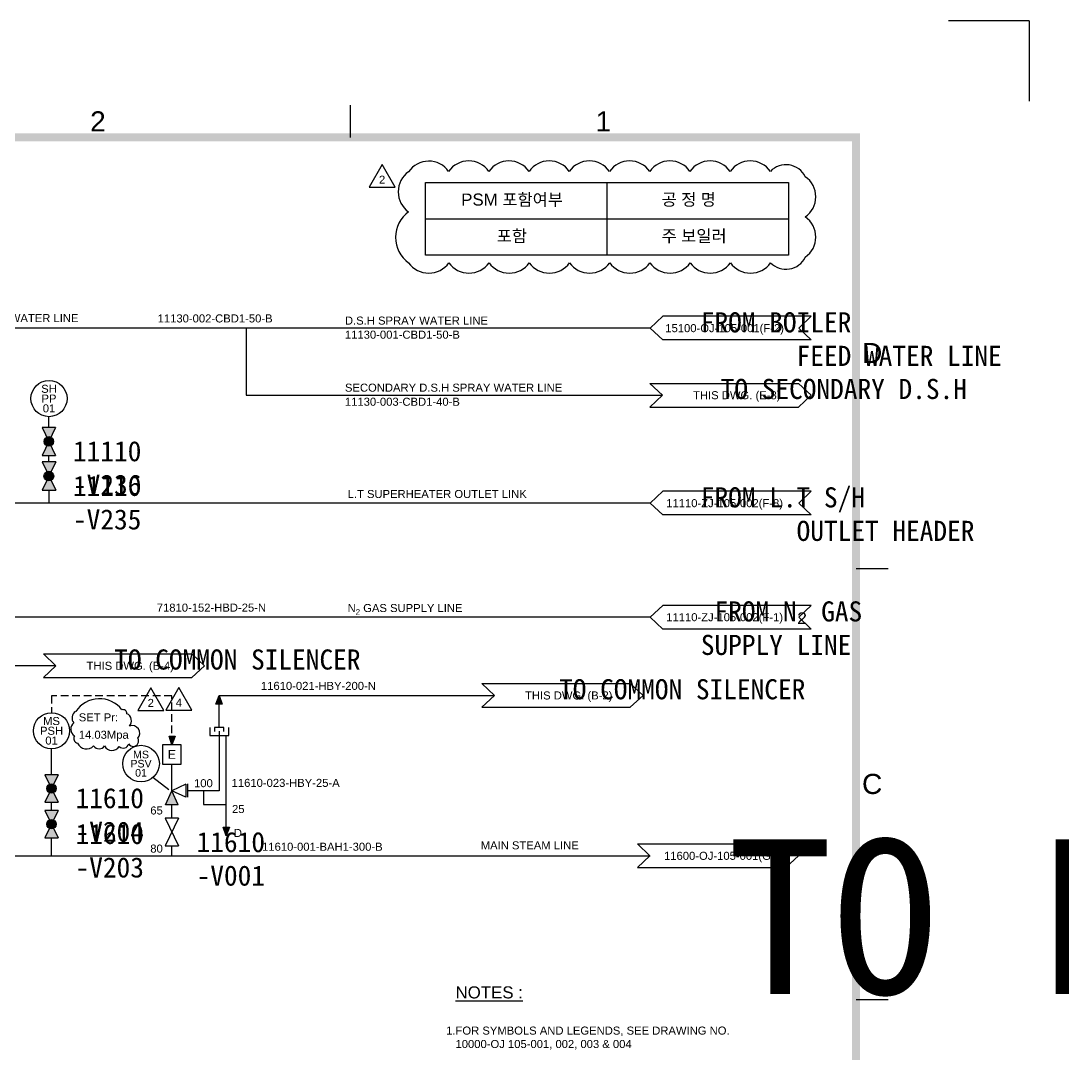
# Model space of a CAD drawing. Header units: millimetres. Extents: x 0 to 643, y 0 to 297.
# Drawn here: x 294.7 to 424.2, y 168.5 to 297 of the extents above; entities that cross this region are included whole.
import ezdxf
from ezdxf.enums import TextEntityAlignment as Align

# ---------------------------------------------------------------- set-up
doc = ezdxf.new("R2018")
doc.units = ezdxf.units.MM
doc.linetypes.add('HIDDEN2', pattern=[4.7625, 3.175, -1.5875])
for name, color, linetype in [('0_Title Block', 7, 'Continuous'), ('1_Valve', 7, 'Continuous'), ('2_Opc', 7, 'Continuous'), ('3_I&C', 7, 'Continuous'), ('6_PIPE(기타)', 7, 'Continuous'), ('6_PIPE(물)', 5, 'Continuous'), ('6_PIPE(연료)', 2, 'Continuous'), ('6_PIPE(증기)', 1, 'Continuous'), ('7_REVISION', 7, 'Continuous')]:
    doc.layers.add(name, color=color, linetype=linetype)
doc.styles.get("Standard").update_dxf_attribs({"font": 'arial.ttf'})

# ---------------------------------------------------------------- blocks, each defined once
blk = doc.blocks.new('*U11')
at = {"color": 0}
for tag, p in [('TAG01', (5, 1.5)), ('DESCRIPTION01', (5, -2.07))]:
    blk.add_attdef(tag, text='', height=1, dxfattribs=at).set_placement(p, align=Align.MIDDLE_CENTER)
blk = doc.blocks.new('LOCAL INSTRUMENT_')
at = {"color": 0, "linetype": 'ByBlock', "ltscale": 0.1}
blk.add_circle((0, 0), 2.41, dxfattribs=at)
at = {"color": 0}
for tag, p in [('TAG01', (-0.01, 1.3)), ('TAG02', (0, 0)), ('TAG03', (0, -1.3))]:
    blk.add_attdef(tag, text='', height=1, dxfattribs=at).set_placement(p, align=Align.MIDDLE_CENTER)
blk = doc.blocks.new('PROCESS LINE BREAK_')
at = {"color": 0, "linetype": 'ByBlock', "ltscale": 0.1}
for p, q in [((-9.9, 1.58), (9.9, 1.58)), ((-8.24, 0), (-9.9, 1.58)), ((11.6, 0), (9.9, 1.58)), ((-8.24, 0), (-9.9, -1.58)), ((11.6, 0), (9.9, -1.58)), ((-9.9, -1.58), (9.9, -1.58))]:
    blk.add_line(p, q, dxfattribs=at)
at = {"color": 0, "lineweight": 30, "flags": 104}
blk.add_attdef('DESCRIPTION02_', text='', height=1.2, dxfattribs=at).set_placement((0.83, 2.58), align=Align.BOTTOM_CENTER)
at = {"color": 0}
blk.add_attdef('DESCRIPTION01_', text='', height=1.2, dxfattribs=at).set_placement((1.68, 0), align=Align.MIDDLE_CENTER)
blk = doc.blocks.new('REVISION')
at = {"color": 0, "lineweight": 25}
blk.add_lwpolyline([(1.8, 0), (0, 3.13), (-1.8, 0)], close=True, dxfattribs=at)
at = {"color": 0, "lineweight": -2}
blk.add_attdef('DESCRIPTION01', text='', height=1.04, dxfattribs=at).set_placement((0, 1.04), align=Align.MIDDLE_CENTER)
blk = doc.blocks.new('*U34')
h = blk.add_hatch(color=0)
h.dxf.hatch_style = 1
h.paths.add_polyline_path([(-0.26, 0.54, -0.228749), (0.26, 0.54), (0.84, 1.74), (-0.84, 1.74)])
h = blk.add_hatch(color=0)
h.dxf.hatch_style = 1
edge = h.paths.add_edge_path()
edge.add_arc((0, 0), 0.599, 0, 360)
h = blk.add_hatch(color=0)
h.dxf.hatch_style = 1
h.paths.add_polyline_path([(0.84, -1.74), (0.26, -0.54, -0.228749), (-0.26, -0.54), (-0.84, -1.74)])
at = {"color": 0, "linetype": 'ByBlock', "ltscale": 0.1}
for p, q in [((0.84, 1.74), (-0.84, 1.74)), ((0.84, 1.74), (-0.84, -1.74)), ((-0.84, 1.74), (0.84, -1.74)), ((-0.84, -1.74), (0.84, -1.74))]:
    blk.add_line(p, q, dxfattribs=at)
at = {"color": 0}
blk.add_circle((0, 0), 0.599, dxfattribs=at)
at = {"color": 0, "lineweight": 30, "flags": 106}
blk.add_attdef('TAG01', text='', height=1, dxfattribs=at).set_placement((0, -2), align=Align.MIDDLE_CENTER)
at = {"color": 0}
blk.add_attdef('DESCRIPTION01', text='', height=1, dxfattribs=at).set_placement((0, -3.5), align=Align.MIDDLE_CENTER)
blk = doc.blocks.new('*U35')
h = blk.add_hatch(color=0)
h.dxf.hatch_style = 1
h.paths.add_polyline_path([(-0.26, 0.55, -0.228749), (0.26, 0.55), (0.85, 1.76), (-0.85, 1.76)])
h = blk.add_hatch(color=0)
h.dxf.hatch_style = 1
edge = h.paths.add_edge_path()
edge.add_arc((0, 0), 0.605, 0, 360)
h = blk.add_hatch(color=0)
h.dxf.hatch_style = 1
h.paths.add_polyline_path([(0.85, -1.76), (0.26, -0.55, -0.228749), (-0.26, -0.55), (-0.85, -1.76)])
at = {"color": 0, "linetype": 'ByBlock', "ltscale": 0.1}
for p, q in [((0.85, 1.76), (-0.85, 1.76)), ((0.85, 1.76), (-0.85, -1.76)), ((-0.85, 1.76), (0.85, -1.76)), ((-0.85, -1.76), (0.85, -1.76))]:
    blk.add_line(p, q, dxfattribs=at)
at = {"color": 0}
blk.add_circle((0, 0), 0.605, dxfattribs=at)
at = {"color": 0, "lineweight": 30, "flags": 106}
blk.add_attdef('TAG01', text='', height=1, dxfattribs=at).set_placement((0, -2), align=Align.MIDDLE_CENTER)
at = {"color": 0}
blk.add_attdef('DESCRIPTION01', text='', height=1, dxfattribs=at).set_placement((0, -3.5), align=Align.MIDDLE_CENTER)
blk = doc.blocks.new('*U28')
h = blk.add_hatch(color=0)
h.dxf.hatch_style = 1
h.paths.add_polyline_path([(-0.25, 0.53, -0.228749), (0.25, 0.53), (0.82, 1.7), (-0.82, 1.7)])
h = blk.add_hatch(color=0)
h.dxf.hatch_style = 1
edge = h.paths.add_edge_path()
edge.add_arc((0, 0), 0.586, 0, 360)
h = blk.add_hatch(color=0)
h.dxf.hatch_style = 1
h.paths.add_polyline_path([(0.82, -1.7), (0.25, -0.53, -0.228749), (-0.25, -0.53), (-0.82, -1.7)])
at = {"color": 0, "linetype": 'ByBlock', "ltscale": 0.1}
for p, q in [((0.82, 1.7), (-0.82, 1.7)), ((0.82, 1.7), (-0.82, -1.7)), ((-0.82, 1.7), (0.82, -1.7)), ((-0.82, -1.7), (0.82, -1.7))]:
    blk.add_line(p, q, dxfattribs=at)
at = {"color": 0}
blk.add_circle((0, 0), 0.586, dxfattribs=at)
at = {"color": 0, "lineweight": 30, "flags": 106}
blk.add_attdef('TAG01', text='', height=1, dxfattribs=at).set_placement((0, -2), align=Align.MIDDLE_CENTER)
at = {"color": 0}
blk.add_attdef('DESCRIPTION01', text='', height=1, dxfattribs=at).set_placement((0, -3.5), align=Align.MIDDLE_CENTER)
blk = doc.blocks.new('*U41')
at = {"color": 0}
for p, q in [((-1.85, 0.89), (-1.85, -0.89)), ((1.85, -0.89), (-1.85, 0.89)), ((1.85, 0.89), (-1.85, -0.89)), ((1.85, -0.89), (1.85, 0.89))]:
    blk.add_line(p, q, dxfattribs=at)
at = {"color": 0, "lineweight": 30, "flags": 106}
blk.add_attdef('TAG01', text='', height=1, dxfattribs=at).set_placement((0, -2.5), align=Align.MIDDLE_CENTER)
at = {"color": 0}
blk.add_attdef('DESCRIPTION01', text='', height=1, dxfattribs=at).set_placement((0, -4), align=Align.MIDDLE_CENTER)
blk = doc.blocks.new('ANGLE VALVE05_1')
h = blk.add_hatch(color=0)
h.dxf.hatch_style = 1
h.paths.add_polyline_path([(0.79, -1.75), (0, 0), (-0.79, -1.75)])
at = {"color": 0}
for p, q in [((0, 0), (0, 3.3)), ((-0.79, -1.75), (0, 0)), ((1.75, 0.79), (0, 0)), ((1.75, -0.79), (0, 0)), ((0.79, -1.75), (0, 0)), ((1.75, 0.79), (1.75, -0.79)), ((0.79, -1.75), (-0.79, -1.75))]:
    blk.add_line(p, q, dxfattribs=at)
blk.add_lwpolyline([(1.17, 5.72), (-1.17, 5.72), (-1.17, 3.3), (1.17, 3.3)], close=True, dxfattribs=at)
blk.add_circle((-3.83, 3.36), 2.28, dxfattribs=at)
at = {"color": 0, "insert": (0, 4.51), "char_height": 1.1, "attachment_point": 5}
blk.add_mtext_dynamic_manual_height_columns('E', width=1.6286, gutter_width=4.59, heights=[0], dxfattribs=at)
at = {"color": 0}
for tag, p in [('TAG01', (-3.83, 4.49)), ('TAG02', (-3.83, 3.36)), ('TAG03', (-3.83, 2.22))]:
    blk.add_attdef(tag, text='', height=0.946, dxfattribs=at).set_placement(p, align=Align.MIDDLE_CENTER)

msp = doc.modelspace()

# ---------------------------------------------------------------- hatches: boundary and pattern name
at = {"layer": '3_I&C'}
h = msp.add_hatch(color=256, dxfattribs=at)
h.dxf.hatch_style = 1
h.paths.add_polyline_path([(313.09, 208.07), (313.44, 207), (313.84, 208.07)])
at = {"layer": '6_PIPE(기타)'}
h = msp.add_hatch(color=256, dxfattribs=at)
h.dxf.hatch_style = 1
h.paths.add_polyline_path([(319.68, 212.05), (319.32, 213.12), (318.92, 212.05)])
h = msp.add_hatch(color=256, dxfattribs=at)
h.dxf.hatch_style = 1
h.paths.add_polyline_path([(319.84, 196.76), (320.19, 195.68), (320.59, 196.76)])

# ---------------------------------------------------------------- linework, layer by layer
at = {"color": 0}
for q in [(410, 297), (420, 287)]:
    msp.add_line((420, 297), q, dxfattribs=at)
for p, q in [((335.67, 282.5), (335.67, 286.5)), ((398.5, 228.9), (402.5, 228.9)), ((398.5, 175.3), (402.5, 175.3))]:
    msp.add_line(p, q)
at = {"color": 0, "ltscale": 10, "const_width": 1}
msp.add_lwpolyline([(21.5, 282.5), (398.5, 282.5), (398.5, 14.5), (21.5, 14.5)], close=True, dxfattribs=at)
at = {"layer": '0_Title Block'}
for p, q in [((367.53, 276.9), (367.53, 267.85)), ((344.98, 272.37), (390.09, 272.37))]:
    msp.add_line(p, q, dxfattribs=at)
msp.add_lwpolyline([(344.98, 276.9), (390.09, 276.9), (390.09, 267.85), (344.98, 267.85)], close=True, dxfattribs=at)
at = {"layer": '1_Valve'}
msp.add_line((313.05, 201.4), (311.08, 202.9), dxfattribs=at)
at = {"layer": '3_I&C'}
for p, q in [((298.15, 246.44), (298.15, 247.79)), ((298.47, 203.26), (298.47, 206.49))]:
    msp.add_line(p, q, dxfattribs=at)
at = {"layer": '3_I&C', "linetype": 'HIDDEN2', "ltscale": 0.3}
for p, q in [((313.44, 213.08), (298.47, 213.08)), ((298.47, 213.08), (298.47, 210.97)), ((313.44, 207), (313.44, 213.08))]:
    msp.add_line(p, q, dxfattribs=at)
at = {"layer": '3_I&C'}
msp.add_lwpolyline([(313.09, 208.07), (313.84, 208.07), (313.44, 207), (313.09, 208.07)], dxfattribs=at)
at = {"layer": '6_PIPE(기타)'}
for p, q in [((298.15, 242.15), (298.15, 242.97)), ((298.15, 238.64), (298.15, 237.03)), ((372.9, 237.03), (193.86, 237.03)), ((299.03, 216.81), (278.41, 216.81)), ((319.32, 213.12), (353.53, 213.12)), ((319.32, 209.15), (319.32, 213.12)), ((318.17, 209.15), (318.17, 208.15)), ((319.92, 209.15), (318.73, 209.15)), ((318.73, 209.15), (318.73, 208.63)), ((319.32, 208.67), (319.32, 201.28)), ((319.92, 208.63), (319.92, 209.15)), ((320.51, 208.15), (320.51, 209.15)), ((318.17, 208.15), (320.51, 208.15)), ((320.19, 195.68), (320.19, 208.15)), ((315.39, 202.12), (315.39, 200.49)), ((319.32, 201.28), (315.39, 201.28)), ((317.37, 201.28), (317.37, 199.58)), ((317.37, 199.58), (320.19, 199.58))]:
    msp.add_line(p, q, dxfattribs=at)
for points in [[(319.68, 212.05), (318.92, 212.05), (319.32, 213.12), (319.68, 212.05)], [(319.84, 196.76), (320.59, 196.76), (320.19, 195.68), (319.84, 196.76)]]:
    msp.add_lwpolyline(points, dxfattribs=at)
at = {"layer": '6_PIPE(물)'}
for p, q in [((372.9, 258.79), (270.73, 258.79)), ((322.66, 258.71), (322.66, 250.45)), ((322.66, 250.45), (374.42, 250.45))]:
    msp.add_line(p, q, dxfattribs=at)
at = {"layer": '6_PIPE(연료)'}
msp.add_line((372.9, 222.85), (234.53, 222.85), dxfattribs=at)
at = {"layer": '6_PIPE(증기)'}
for p, q in [((298.47, 198.81), (298.47, 199.86)), ((313.44, 197.87), (313.44, 199.54)), ((298.47, 193.18), (298.47, 195.41)), ((313.44, 193.18), (313.44, 194.41)), ((217.61, 193.18), (372.9, 193.18))]:
    msp.add_line(p, q, dxfattribs=at)
at = {"layer": '7_REVISION'}
msp.add_lwpolyline([(342.88, 266.93, 0.520567), (347.88, 266.93, 0.520567), (352.88, 266.93, 0.520567), (357.88, 266.93, 0.520567), (362.88, 266.93, 0.520567), (367.88, 266.93, 0.520567), (372.88, 266.93, 0.520567), (377.88, 266.93, 0.520567), (382.88, 266.93, 0.520567), (387.88, 266.93, 0.520567), (392.19, 267.62, 0.520567), (392.19, 272.62, 0.520567), (392.19, 277.62, 0.520567), (387.85, 278.28, 0.520567), (382.85, 278.28, 0.520567), (377.85, 278.28, 0.520567), (372.85, 278.28, 0.520567), (367.85, 278.28, 0.520567), (362.85, 278.28, 0.520567), (357.85, 278.28, 0.520567), (352.85, 278.28, 0.520567), (347.85, 278.28, 0.520567), (342.88, 278.24, 0.520567), (342.88, 273.24, 0.520567)], format="xyb", close=True, dxfattribs=at)
for centre, radius, start, end in [((304.44, 209.23), 3.49, 36.9184, 147.1763), ((307.39, 210.91), 0.447, 352.8747, 110.6584), ((301.95, 210.32), 0.923, 120.9509, 221.8008), ((307.45, 209.96), 0.973, 317.7078, 66.6925), ((301.84, 208.93), 0.97, 126.8136, 237.9031), ((308.51, 208.43), 0.938, 317.7613, 111.4143), ((301.85, 207.78), 0.616, 147.3871, 257.3877), ((308.64, 207.45), 0.665, 212.2057, 32.3602), ((302.82, 207.67), 1.21, 203.8448, 317.449), ((304.4, 207.31), 0.823, 214.2458, 324.973), ((306.01, 207.37), 1.08, 209.5211, 325.9831), ((307.4, 207.27), 0.705, 226.2256, 345.0536)]:
    msp.add_arc(centre, radius, start, end, dxfattribs=at)

# ---------------------------------------------------------------- block references
at = {"layer": '1_Valve'}
ref = msp.add_blockref('*U34', (298.15, 244.7), dxfattribs=at)
lines = msp.add_mtext('11110\\P-V236', dxfattribs={"layer": '0', "color": 0, "insert": (301.15, 244.74), "char_height": 2.5, "attachment_point": 1})
ref.add_attrib('TAG01', '', (301.15, 244.74), dxfattribs={"flags": 104}).embed_mtext(lines)
ref = msp.add_blockref('*U35', (298.15, 240.39), dxfattribs=at)
lines = msp.add_mtext('11110\\P-V235', dxfattribs={"layer": '0', "color": 0, "insert": (301.15, 240.43), "char_height": 2.5, "attachment_point": 1})
ref.add_attrib('TAG01', '', (301.15, 240.43), dxfattribs={"flags": 104}).embed_mtext(lines)
msp.add_blockref('ANGLE VALVE05_1', (313.44, 201.28), dxfattribs=at).add_auto_attribs({'TAG01': 'MS', 'TAG02': 'PSV', 'TAG03': '01'})
ref = msp.add_blockref('*U28', (298.47, 201.56), dxfattribs=at)
lines = msp.add_mtext('11610\\P-V204', dxfattribs={"layer": '0', "color": 0, "insert": (301.47, 201.6), "char_height": 2.5, "attachment_point": 1})
ref.add_attrib('TAG01', '', (301.47, 201.6), dxfattribs={"flags": 104}).embed_mtext(lines)
ref = msp.add_blockref('*U28', (298.47, 197.11), dxfattribs=at)
lines = msp.add_mtext('11610\\P-V203', dxfattribs={"layer": '0', "color": 0, "insert": (301.47, 197.15), "char_height": 2.5, "attachment_point": 1})
ref.add_attrib('TAG01', '', (301.47, 197.15), dxfattribs={"flags": 104}).embed_mtext(lines)
ref = msp.add_blockref('*U41', (313.44, 196.14), dxfattribs=dict(at, xscale=0.9328063898564347, yscale=0.9328063898564347, zscale=0.9328063898564347, rotation=90))
lines = msp.add_mtext('11610\\P-V001', dxfattribs={"layer": '0', "color": 0, "insert": (316.52, 196.14), "char_height": 2.5, "attachment_point": 1})
ref.add_attrib('TAG01', '', (316.52, 196.14), dxfattribs={"flags": 104}).embed_mtext(lines)
at = {"layer": '2_Opc'}
ref = msp.add_blockref('PROCESS LINE BREAK_', (383.71, 258.79), dxfattribs=dict(at, xscale=-0.9318872133403724, yscale=0.9318872133403724, zscale=0.9318872133403724))
ref.add_attrib('DESCRIPTION01_', '15100-OJ-105-001(F-2)', dxfattribs={"layer": '0', "color": 0, "height": 1}).set_placement((382.16, 258.79), align=Align.MIDDLE_CENTER)
lines = msp.add_mtext('FROM BOILER\\P       FEED WATER LINE', dxfattribs={"layer": '0', "color": 0, "insert": (379.2, 260.76), "char_height": 2.5, "attachment_point": 1})
ref.add_attrib('DESCRIPTION02_', '', (379.2, 260.76), dxfattribs={"flags": 104}).embed_mtext(lines)
ref = msp.add_blockref('PROCESS LINE BREAK_', (382.1, 250.45), dxfattribs=dict(at, xscale=0.9318872133403724, yscale=0.9318872133403724, zscale=0.9318872133403724))
ref.add_attrib('DESCRIPTION01_', 'THIS DWG. (E-8)', dxfattribs={"layer": '0', "color": 0, "height": 1}).set_placement((383.67, 250.45), align=Align.MIDDLE_CENTER)
lines = msp.add_mtext('TO SECONDARY D.S.H', dxfattribs={"layer": '0', "color": 0, "insert": (381.67, 252.48), "char_height": 2.5, "attachment_point": 1})
ref.add_attrib('DESCRIPTION02_', '', (381.67, 252.48), dxfattribs={"flags": 104}).embed_mtext(lines)
ref = msp.add_blockref('PROCESS LINE BREAK_', (383.71, 237.03), dxfattribs=dict(at, xscale=-0.9318872133403724, yscale=0.9318872133403724, zscale=0.9318872133403724))
ref.add_attrib('DESCRIPTION01_', '11110-ZJ-105-002(F-8)', dxfattribs={"layer": '0', "color": 0, "height": 1}).set_placement((382.16, 237.03), align=Align.MIDDLE_CENTER)
lines = msp.add_mtext('FROM L.T S/H\\P       OUTLET HEADER', dxfattribs={"layer": '0', "color": 0, "insert": (379.2, 239), "char_height": 2.5, "attachment_point": 1})
ref.add_attrib('DESCRIPTION02_', '', (379.2, 239), dxfattribs={"flags": 104}).embed_mtext(lines)
ref = msp.add_blockref('PROCESS LINE BREAK_', (383.71, 222.85), dxfattribs=dict(at, xscale=-0.9318872133403724, yscale=0.9318872133403724, zscale=0.9318872133403724))
ref.add_attrib('DESCRIPTION01_', '11110-ZJ-105-002(F-1)', dxfattribs={"layer": '0', "color": 0, "height": 1}).set_placement((382.16, 222.85), align=Align.MIDDLE_CENTER)
lines = msp.add_mtext(' FROM N₂ GAS\\PSUPPLY LINE', dxfattribs={"layer": '0', "color": 0, "insert": (379.2, 224.82), "char_height": 2.5, "attachment_point": 1})
ref.add_attrib('DESCRIPTION02_', '', (379.2, 224.82), dxfattribs={"flags": 104}).embed_mtext(lines)
ref = msp.add_blockref('PROCESS LINE BREAK_', (306.7, 216.81), dxfattribs=dict(at, xscale=0.9318872133403724, yscale=0.9318872133403724, zscale=0.9318872133403724))
ref.add_attrib('DESCRIPTION01_', 'THIS DWG. (B-4)', dxfattribs={"layer": '0', "color": 0, "height": 1}).set_placement((308.27, 216.81), align=Align.MIDDLE_CENTER)
lines = msp.add_mtext('TO COMMON SILENCER', dxfattribs={"layer": '0', "color": 0, "insert": (306.28, 218.84), "char_height": 2.5, "attachment_point": 1})
ref.add_attrib('DESCRIPTION02_', '', (306.28, 218.84), dxfattribs={"flags": 104}).embed_mtext(lines)
ref = msp.add_blockref('PROCESS LINE BREAK_', (361.21, 213.12), dxfattribs=dict(at, xscale=0.9318872133403724, yscale=0.9318872133403724, zscale=0.9318872133403724))
ref.add_attrib('DESCRIPTION01_', 'THIS DWG. (B-2)', dxfattribs={"layer": '0', "color": 0, "height": 1}).set_placement((362.78, 213.12), align=Align.MIDDLE_CENTER)
lines = msp.add_mtext('TO COMMON SILENCER', dxfattribs={"layer": '0', "color": 0, "insert": (361.58, 215.14), "char_height": 2.5, "attachment_point": 1})
ref.add_attrib('DESCRIPTION02_', '', (361.58, 215.14), dxfattribs={"flags": 104}).embed_mtext(lines)
ref = msp.add_blockref('PROCESS LINE BREAK_', (380.55, 193.18), dxfattribs=dict(at, xscale=0.9318872133403724, yscale=0.9318872133403724, zscale=0.9318872133403724))
ref.add_attrib('DESCRIPTION01_', '11600-OJ-105-001(G-8)', dxfattribs={"layer": '0', "color": 0, "height": 1}).set_placement((382.12, 193.18), align=Align.MIDDLE_CENTER)
lines = msp.add_mtext('TO H.P STEAM TURBINE', dxfattribs={"layer": '0', "color": 0, "insert": (382.51, 195.21), "char_height": 19.2303, "attachment_point": 1})
ref.add_attrib('DESCRIPTION02_', '', (382.51, 195.21), dxfattribs={"flags": 104}).embed_mtext(lines)
at = {"layer": '3_I&C'}
ref = msp.add_blockref('LOCAL INSTRUMENT_', (298.17, 250.03), dxfattribs=dict(at, xscale=0.9328066012362992, yscale=0.9328066012362992, zscale=0.9328066012362992))
ref.add_attrib('TAG01', 'SH', dxfattribs={"layer": '0', "color": 0, "height": 1}).set_placement((298.17, 251.25), align=Align.MIDDLE_CENTER)
ref.add_attrib('TAG02', 'PP', dxfattribs={"layer": '0', "color": 0, "height": 1}).set_placement((298.17, 250.03), align=Align.MIDDLE_CENTER)
ref.add_attrib('TAG03', '01', dxfattribs={"layer": '0', "color": 0, "height": 1}).set_placement((298.17, 248.82), align=Align.MIDDLE_CENTER)
ref = msp.add_blockref('LOCAL INSTRUMENT_', (298.49, 208.73), dxfattribs=dict(at, xscale=0.9328066012362992, yscale=0.9328066012362992, zscale=0.9328066012362992))
ref.add_attrib('TAG01', 'MS', dxfattribs={"layer": '0', "color": 0, "height": 1}).set_placement((298.48, 209.94), align=Align.MIDDLE_CENTER)
ref.add_attrib('TAG02', 'PSH', dxfattribs={"layer": '0', "color": 0, "height": 1}).set_placement((298.49, 208.73), align=Align.MIDDLE_CENTER)
ref.add_attrib('TAG03', '01', dxfattribs={"layer": '0', "color": 0, "height": 1}).set_placement((298.49, 207.51), align=Align.MIDDLE_CENTER)
at = {"layer": '6_PIPE(기타)'}
for p, values in [((326.66, 212.81), {'TAG01': '11610-021-HBY-200-N'}), ((322.59, 200.75), {'TAG01': '11610-023-HBY-25-A'})]:
    msp.add_blockref('*U11', p, dxfattribs=at).add_auto_attribs(values)
at = {"layer": '6_PIPE(물)'}
msp.add_blockref('*U11', (313.82, 258.5), dxfattribs=at).add_auto_attribs({'TAG01': '11130-002-CBD1-50-B'})
ref = msp.add_blockref('*U11', (329.96, 256.48), dxfattribs=at)
ref.add_attrib('TAG01', '11130-001-CBD1-50-B', dxfattribs={"layer": '0', "color": 0, "height": 1}).set_placement((334.96, 257.98), align=Align.MIDDLE_LEFT)
ref.add_attrib('DESCRIPTION01', 'D.S.H SPRAY WATER LINE', dxfattribs={"layer": '0', "color": 0, "height": 1}).set_placement((334.96, 259.73), align=Align.MIDDLE_LEFT)
ref = msp.add_blockref('*U11', (329.96, 248.14), dxfattribs=at)
ref.add_attrib('TAG01', '11130-003-CBD1-40-B', dxfattribs={"layer": '0', "color": 0, "height": 1}).set_placement((334.96, 249.64), align=Align.MIDDLE_LEFT)
ref.add_attrib('DESCRIPTION01', 'SECONDARY D.S.H SPRAY WATER LINE', dxfattribs={"layer": '0', "color": 0, "height": 1}).set_placement((334.96, 251.39), align=Align.MIDDLE_LEFT)
at = {"layer": '6_PIPE(연료)'}
msp.add_blockref('*U11', (313.36, 222.54), dxfattribs=at).add_auto_attribs({'TAG01': '71810-152-HBD-25-N'})
at = {"layer": '6_PIPE(증기)'}
msp.add_blockref('*U11', (327.15, 192.81), dxfattribs=at).add_auto_attribs({'TAG01': '11610-001-BAH1-300-B'})
at = {"layer": '7_REVISION'}
ref = msp.add_blockref('REVISION', (339.58, 276.3), dxfattribs=dict(at, xscale=0.9021316474917782, yscale=0.9021316474917782, zscale=0.9021316474917782))
ref.add_attrib('DESCRIPTION01', '2', dxfattribs={"layer": '0', "color": 0, "lineweight": -2, "height": 1}).set_placement((339.58, 277.25), align=Align.MIDDLE_CENTER)
ref = msp.add_blockref('REVISION', (310.82, 211.25), dxfattribs=dict(at, xscale=0.9021316474917782, yscale=0.9021316474917782, zscale=0.9021316474917782))
ref.add_attrib('DESCRIPTION01', '2', dxfattribs={"layer": '0', "color": 0, "lineweight": -2, "height": 1}).set_placement((310.82, 212.19), align=Align.MIDDLE_CENTER)
ref = msp.add_blockref('REVISION', (314.32, 211.29), dxfattribs=dict(at, xscale=0.9021316474917782, yscale=0.9021316474917782, zscale=0.9021316474917782))
ref.add_attrib('DESCRIPTION01', '4', dxfattribs={"layer": '0', "color": 0, "lineweight": -2, "height": 1}).set_placement((314.32, 212.23), align=Align.MIDDLE_CENTER)

# ---------------------------------------------------------------- texts
at = {"char_height": 2.5, "attachment_point": 5}
for s, insert in [('\\pxqc;2', (304.25, 284.5)), ('\\pxqc;1', (367.08, 284.5)), ('\\pxqc;D', (400.5, 255.7)), ('\\pxqc;C', (400.5, 202.1))]:
    msp.add_mtext_dynamic_manual_height_columns(s, width=19.1434, gutter_width=12.5, heights=[0], dxfattribs=dict(at, insert=insert))
at = {"layer": '0_Title Block', "char_height": 1.5, "attachment_point": 1}
for s, width, heights, insert in [('PSM {\\fGulim|b0|i0|c129|p50;포함여부}', 30.5827, [0], (349.41, 275.53)), ('{\\fGulim|b0|i0|c129|p50;공 정 명}', 30.5827, [0], (374.33, 275.53)), ('{\\fGulim|b0|i0|c129|p50;포함}', 30.5827, [0], (353.83, 271)), ('{\\fGulim|b0|i0|c129|p50;주 보일러}', 30.5827, [0], (374.33, 271)), ('  {\\LNOTES :\\P\\P\\H0.66667x;\\l1.FOR SYMBOLS AND LEGENDS, SEE DRAWING NO.\\P   10000-OJ 105-001, 002, 003 & 004\\P\\P\\fGulim|b0|i0|c129|p50;2.ⓢ: SMART TYPE}', 54.1601, [14.16], (347.54, 176.95))]:
    msp.add_mtext_dynamic_manual_height_columns(s, width=width, gutter_width=12.5, heights=heights, dxfattribs=dict(at, insert=insert))
at = {"layer": '6_PIPE(기타)', "char_height": 1, "attachment_point": 1}
for s, width, gutter_width, insert in [('L.T SUPERHEATER OUTLET LINK', 30.5827, 12.5, (335.29, 238.67)), ('100', 5.2615, 5, (316.2, 202.71)), ('25', 5.2615, 5, (320.92, 199.5)), ('D', 5.2615, 5, (321.15, 196.52))]:
    msp.add_mtext_dynamic_manual_height_columns(s, width=width, gutter_width=gutter_width, heights=[0], dxfattribs=dict(at, insert=insert))
at = {"layer": '6_PIPE(물)', "insert": (277.31, 260.54), "char_height": 1, "attachment_point": 1}
msp.add_mtext_dynamic_manual_height_columns('PRIMARY D.S.H SPRAY WATER LINE', width=26.6875, gutter_width=12.5, heights=[0], dxfattribs=at)
at = {"layer": '6_PIPE(연료)', "insert": (335.29, 224.49), "char_height": 1, "attachment_point": 1}
msp.add_mtext_dynamic_manual_height_columns('\\A1;{\\fArial|b0|i0|c129|p34;N\\fArial|b0|i0|c0|p34;\\H0.7x;\\S^ 2;\\fArial|b0|i0|c129|p34;\\H1.42857x; GAS} {\\fArial|b0|i0|c129|p34;SUPPLY LINE}', width=30.5827, gutter_width=12.5, heights=[0], dxfattribs=at)
at = {"layer": '6_PIPE(증기)', "char_height": 1, "attachment_point": 1}
for s, width, gutter_width, insert in [('65', 5.2615, 5, (310.76, 199.32)), ('80', 5.2615, 5, (310.76, 194.58)), ('MAIN STEAM LINE', 30.5827, 12.5, (351.84, 194.98))]:
    msp.add_mtext_dynamic_manual_height_columns(s, width=width, gutter_width=gutter_width, heights=[0], dxfattribs=dict(at, insert=insert))
at = {"layer": '7_REVISION', "insert": (301.87, 210.9), "char_height": 1, "attachment_point": 1}
msp.add_mtext_dynamic_manual_height_columns('\\pxsm1.3;SET Pr:\\P14.03Mpa', width=16.5065, gutter_width=5, heights=[0], dxfattribs=at)

doc.saveas('drawing.dxf')
